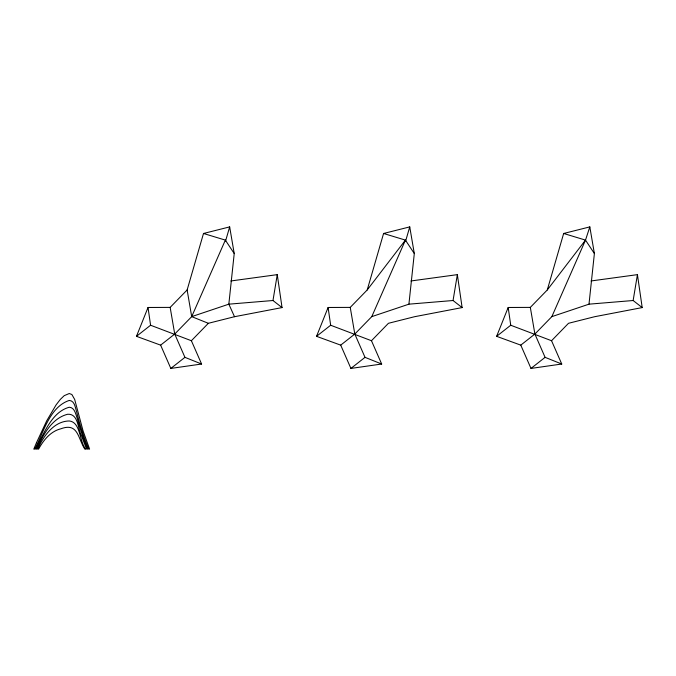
<?xml version="1.0" encoding="UTF-8"?>
<svg xmlns="http://www.w3.org/2000/svg" width="676" height="676" viewBox="0 0 676 676"><rect width="100%" height="100%" fill="white"/><g stroke="black" fill="none" stroke-linecap="round" stroke-linejoin="round"><path stroke-width="1.01" d="M187.134 289.962L170.166 307.386L148.027 307.479L136.468 336.327L160.626 345.14L174.729 334.054L191.697 316.63L187.134 289.962L203.501 233.482L229.663 226.891L234.226 253.551L228.834 304.166L234.513 316.706L282.044 307.588L277.261 274.642L230.837 280.971M340.704 345.14L354.807 334.054L371.775 316.63L408.912 304.166L414.303 253.551L409.74 226.891L383.579 233.482L367.212 289.962L350.244 307.386L328.105 307.479L316.545 336.327L340.704 345.14L350.912 368.428L381.67 364.018L371.47 340.729L330.657 325.24L316.545 336.327M520.782 345.14L534.893 334.054L551.853 316.63L588.99 304.166L594.39 253.551L589.818 226.891L563.657 233.482L547.29 289.962L530.33 307.386L508.183 307.479L496.632 336.327L520.782 345.14L530.99 368.428L561.748 364.018L551.548 340.729L510.735 325.24L496.632 336.327M282.044 307.588L272.977 300.516L277.261 274.642M371.47 340.729L388.43 323.297L414.591 316.706L462.122 307.588L453.055 300.516L457.348 274.642L410.915 280.971M551.548 340.729L568.508 323.297L594.669 316.706L642.2 307.588L633.142 300.516L637.426 274.642L590.993 280.971M225.573 241.011L229.663 226.891M405.651 241.011L409.74 226.891M551.853 316.63L585.509 240.107L589.818 226.891M234.513 316.706L208.352 323.297L191.697 316.63L225.353 240.107L203.501 233.482M371.775 316.63L405.431 240.107L383.579 233.482M367.212 289.962L405.431 240.107L414.303 253.551M547.29 289.962L585.509 240.107L594.39 253.551M136.468 336.327L150.579 325.24L191.384 340.729L208.352 323.297M160.626 345.14L170.825 368.428L184.937 357.342L201.592 364.018L191.384 340.729M350.912 368.428L365.015 357.342L381.67 364.018M530.99 368.428L545.093 357.342L561.748 364.018M191.697 316.63L228.834 304.166L272.977 300.516M170.825 368.428L201.592 364.018M408.912 304.166L453.055 300.516M588.99 304.166L633.142 300.516M563.657 233.482L585.509 240.107M225.353 240.107L234.226 253.551M545.093 357.342L534.893 334.054L530.33 307.386M365.015 357.342L354.807 334.054L350.244 307.386M184.937 357.342L174.729 334.054L170.166 307.386M637.426 274.642L642.2 307.588M457.348 274.642L462.122 307.588M508.183 307.479L510.735 325.24M328.105 307.479L330.657 325.24M148.027 307.479L150.579 325.24M36.462 442.755L33.8 449.109L34.755 449.109C43.56 432.615 49.568 407.003 69.248 400.437C74.749 400.733 75.222 407.696 76.616 411.726C79.751 424.443 83.613 437 88.632 449.109L89.595 449.109L83.106 431.051L74.664 399.406L71.859 394.488L69.248 393.525L64.203 395.671L60.325 399.406L56.091 404.89L46.72 420.793L36.462 442.755M37.932 444.124L35.71 449.109L36.673 449.109C43.103 435.217 51.52 418.3 67.676 414.253C78.805 413.568 77.605 429.412 81.737 436.29A228.725 228.725 0 0 0 86.722 449.109L87.677 449.109C83.283 439.02 80.106 428.466 77.089 417.895C75.653 413.898 74.554 407.476 69.248 407.231C52.796 411.752 45.478 430.46 37.932 444.124M39.673 444.909L37.628 449.109L38.583 449.109C42.503 441.977 47.607 435.065 54.9 431.102A26.144 26.144 0 0 1 60.713 428.837C78.188 422.297 77.732 437.997 84.804 449.109L85.759 449.109C79.244 441.927 80.926 422.137 69.248 420.971C55.305 421.156 45.478 433.527 39.673 444.909"/></g></svg>
